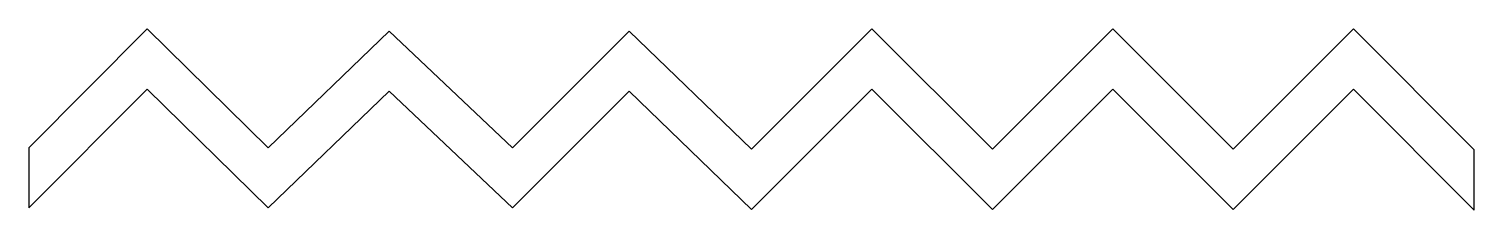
# Model space of a CAD drawing. Header units: centimetres. Extents: x -11.4 to 11.4, y -1.4 to 1.4.
import ezdxf

# ---------------------------------------------------------------- set-up
doc = ezdxf.new("R2010")
doc.units = ezdxf.units.CM
doc.header["$MEASUREMENT"] = 0
doc.layers.add('Camada 1', color=7, linetype='Continuous')

msp = doc.modelspace()

# ---------------------------------------------------------------- linework, layer by layer
at = {"layer": 'Camada 1'}
msp.add_open_spline([(11.43, -1.43362), (11.43, -1.43362), (9.525, 0.48112), (9.525, 0.48112), (9.525, 0.48112), (9.525, 0.48112), (7.62, -1.42388), (7.62, -1.42388), (7.62, -1.42388), (7.62, -1.42388), (5.715, 0.48112), (5.715, 0.48112), (5.715, 0.48112), (5.715, 0.48112), (3.81, -1.42388), (3.81, -1.42388), (3.81, -1.42388), (3.81, -1.42388), (1.905, 0.48112), (1.905, 0.48112), (1.905, 0.48112), (1.905, 0.48112), (0, -1.42388), (0, -1.42388), (0, -1.42388), (0, -1.42388), (-1.93424, 0.4463), (-1.93424, 0.4463), (-1.93424, 0.4463), (-1.93424, 0.4463), (-3.77936, -1.39883), (-3.77936, -1.39883), (-3.77936, -1.39883), (-3.77936, -1.39883), (-5.72892, 0.4463), (-5.72892, 0.4463), (-5.72892, 0.4463), (-5.72892, 0.4463), (-7.64368, -1.39883), (-7.64368, -1.39883), (-7.64368, -1.39883), (-7.64368, -1.39883), (-9.55842, 0.48112), (-9.55842, 0.48112), (-9.55842, 0.48112), (-9.55842, 0.48112), (-11.43, -1.3988), (-11.43, -1.3988), (-11.43, -1.3988), (-11.43, -1.3988), (-11.43, -0.4463), (-11.43, -0.4463), (-11.43, -0.4463), (-11.43, -0.4463), (-9.55842, 1.43362), (-9.55842, 1.43362), (-9.55842, 1.43362), (-9.55842, 1.43362), (-7.64368, -0.44633), (-7.64368, -0.44633), (-7.64368, -0.44633), (-7.64368, -0.44633), (-5.72892, 1.3988), (-5.72892, 1.3988), (-5.72892, 1.3988), (-5.72892, 1.3988), (-3.77936, -0.44633), (-3.77936, -0.44633), (-3.77936, -0.44633), (-3.77936, -0.44633), (-1.93424, 1.3988), (-1.93424, 1.3988), (-1.93424, 1.3988), (-1.93424, 1.3988), (0, -0.47138), (0, -0.47138), (0, -0.47138), (0, -0.47138), (1.905, 1.43362), (1.905, 1.43362), (1.905, 1.43362), (1.905, 1.43362), (3.81, -0.47138), (3.81, -0.47138), (3.81, -0.47138), (3.81, -0.47138), (5.715, 1.43362), (5.715, 1.43362), (5.715, 1.43362), (5.715, 1.43362), (7.62, -0.47138), (7.62, -0.47138), (7.62, -0.47138), (7.62, -0.47138), (9.525, 1.43362), (9.525, 1.43362), (9.525, 1.43362), (9.525, 1.43362), (11.43, -0.48112), (11.43, -0.48112), (11.43, -0.48112), (11.43, -0.48112), (11.43, -1.43362), (11.43, -1.43362)], degree=3, knots=[0, 0, 0, 0, 0.03703704, 0.03703704, 0.03703704, 0.03703704, 0.07407407, 0.07407407, 0.07407407, 0.07407407, 0.11111111, 0.11111111, 0.11111111, 0.11111111, 0.14814815, 0.14814815, 0.14814815, 0.14814815, 0.18518519, 0.18518519, 0.18518519, 0.18518519, 0.22222222, 0.22222222, 0.22222222, 0.22222222, 0.25925926, 0.25925926, 0.25925926, 0.25925926, 0.2962963, 0.2962963, 0.2962963, 0.2962963, 0.33333333, 0.33333333, 0.33333333, 0.33333333, 0.37037037, 0.37037037, 0.37037037, 0.37037037, 0.40740741, 0.40740741, 0.40740741, 0.40740741, 0.44444444, 0.44444444, 0.44444444, 0.44444444, 0.48148148, 0.48148148, 0.48148148, 0.48148148, 0.51851852, 0.51851852, 0.51851852, 0.51851852, 0.55555556, 0.55555556, 0.55555556, 0.55555556, 0.59259259, 0.59259259, 0.59259259, 0.59259259, 0.62962963, 0.62962963, 0.62962963, 0.62962963, 0.66666667, 0.66666667, 0.66666667, 0.66666667, 0.7037037, 0.7037037, 0.7037037, 0.7037037, 0.74074074, 0.74074074, 0.74074074, 0.74074074, 0.77777778, 0.77777778, 0.77777778, 0.77777778, 0.81481481, 0.81481481, 0.81481481, 0.81481481, 0.85185185, 0.85185185, 0.85185185, 0.85185185, 0.88888889, 0.88888889, 0.88888889, 0.88888889, 0.92592593, 0.92592593, 0.92592593, 0.92592593, 1, 1, 1, 1], dxfattribs=at)

doc.saveas('drawing.dxf')
